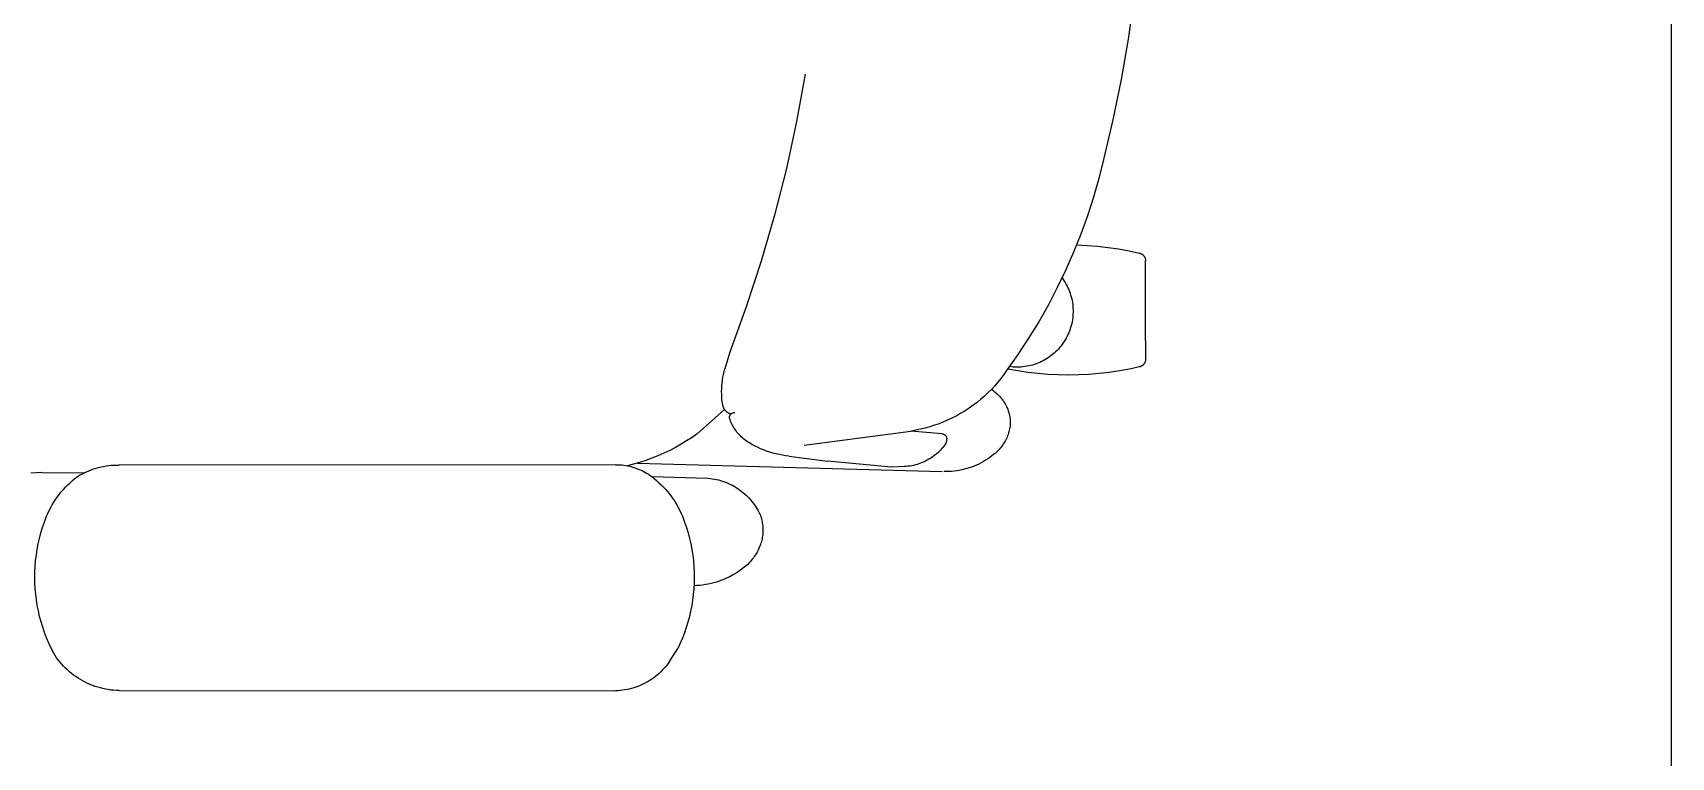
# Model space of a CAD drawing. Header units: inches. Extents: x 4 to 2210, y 3 to 2073.
# Drawn here: x 1341.92 to 1363.11, y 1866.86 to 1876.23 of the extents above; entities that cross this region are included whole.
import ezdxf

# ---------------------------------------------------------------- set-up
doc = ezdxf.new("R2010")
doc.units = ezdxf.units.IN
doc.header["$MEASUREMENT"] = 0
doc.layers.add('Planon_construction', color=253, linetype='Continuous')
doc.layers.add('Planon_workspace', color=210, linetype='Continuous')

# ---------------------------------------------------------------- blocks, each defined once
blk = doc.blocks.new('8 person table')
at = {"layer": 'Planon_construction'}
for p, q in [((921.95, -985.08, 0), (920.48, -995.59, 0)), ((920.48, -995.59, 0), (918.68, -1006.05, 0)), ((836.99, -1004.67, 0), (834.75, -1016.9, 0)), ((918.68, -1006.05, 0), (916.56, -1016.45, 0)), ((834.75, -1016.9, 0), (832.11, -1029.06, 0)), ((916.56, -1016.45, 0), (914.13, -1026.77, 0)), ((832.11, -1029.06, 0), (829.05, -1041.11, 0)), ((914.13, -1026.77, 0), (912.9, -1031.66, 0)), ((912.9, -1031.66, 0), (911.51, -1036.5, 0)), ((911.51, -1036.5, 0), (909.96, -1041.29, 0)), ((829.05, -1041.11, 0), (825.58, -1053.06, 0)), ((909.96, -1041.29, 0), (908.25, -1046.03, 0)), ((908.25, -1046.03, 0), (906.39, -1050.7, 0)), ((906.39, -1050.7, 0), (904.36, -1055.31, 0)), ((907.14, -1048.86, 0), (909.87, -1048.98, 0)), ((909.87, -1048.98, 0), (912.6, -1049.19, 0)), ((912.6, -1049.19, 0), (915.32, -1049.49, 0)), ((915.32, -1049.49, 0), (918.03, -1049.88, 0)), ((918.03, -1049.88, 0), (920.72, -1050.37, 0)), ((920.72, -1050.37, 0), (923.4, -1050.95, 0)), ((825.58, -1053.06, 0), (821.72, -1064.88, 0)), ((923.4, -1050.95, 0), (923.46, -1050.96, 0)), ((923.46, -1050.96, 0), (923.53, -1050.98, 0)), ((923.53, -1050.98, 0), (923.6, -1051.01, 0)), ((923.6, -1051.01, 0), (923.67, -1051.03, 0)), ((923.67, -1051.03, 0), (923.74, -1051.06, 0)), ((923.74, -1051.06, 0), (923.8, -1051.09, 0)), ((923.8, -1051.09, 0), (923.87, -1051.12, 0)), ((923.87, -1051.12, 0), (923.93, -1051.15, 0)), ((923.93, -1051.15, 0), (923.99, -1051.19, 0)), ((923.99, -1051.19, 0), (924.05, -1051.22, 0)), ((924.05, -1051.22, 0), (924.11, -1051.26, 0)), ((924.11, -1051.26, 0), (924.17, -1051.31, 0)), ((924.17, -1051.31, 0), (924.23, -1051.35, 0)), ((924.23, -1051.35, 0), (924.28, -1051.4, 0)), ((924.28, -1051.4, 0), (924.34, -1051.44, 0)), ((924.34, -1051.44, 0), (924.39, -1051.49, 0)), ((924.39, -1051.49, 0), (924.44, -1051.54, 0)), ((924.44, -1051.54, 0), (924.49, -1051.6, 0)), ((924.49, -1051.6, 0), (924.53, -1051.65, 0)), ((924.53, -1051.65, 0), (924.58, -1051.71, 0)), ((924.58, -1051.71, 0), (924.62, -1051.77, 0)), ((924.62, -1051.77, 0), (924.66, -1051.82, 0)), ((924.66, -1051.82, 0), (924.7, -1051.89, 0)), ((924.7, -1051.89, 0), (924.73, -1051.95, 0)), ((924.73, -1051.95, 0), (924.77, -1052.01, 0)), ((924.77, -1052.01, 0), (924.8, -1052.07, 0)), ((924.8, -1052.07, 0), (924.83, -1052.14, 0)), ((924.83, -1052.14, 0), (924.86, -1052.21, 0)), ((924.86, -1052.21, 0), (924.88, -1052.27, 0)), ((924.88, -1052.27, 0), (924.91, -1052.34, 0)), ((924.91, -1052.34, 0), (924.93, -1052.41, 0)), ((924.93, -1052.41, 0), (924.95, -1052.48, 0)), ((924.95, -1052.48, 0), (924.96, -1052.55, 0)), ((924.96, -1052.55, 0), (924.97, -1052.62, 0)), ((924.97, -1052.62, 0), (924.99, -1052.69, 0)), ((924.99, -1052.69, 0), (924.99, -1052.76, 0)), ((924.99, -1052.76, 0), (925, -1052.83, 0)), ((925, -1052.83, 0), (925, -1052.9, 0)), ((925, -1052.9, 0), (925.01, -1052.97, 0)), ((925.01, -1073.55, 0), (925.01, -1052.97, 0)), ((904.36, -1055.31, 0), (902.18, -1059.85, 0)), ((903.4, -1057.36, 0), (903.7, -1057.76, 0)), ((903.7, -1057.76, 0), (903.97, -1058.18, 0)), ((903.97, -1058.18, 0), (904.23, -1058.6, 0)), ((904.23, -1058.6, 0), (904.48, -1059.04, 0)), ((904.48, -1059.04, 0), (904.71, -1059.48, 0)), ((902.18, -1059.85, 0), (899.86, -1064.32, 0)), ((904.71, -1059.48, 0), (904.93, -1059.93, 0)), ((904.93, -1059.93, 0), (905.13, -1060.39, 0)), ((905.13, -1060.39, 0), (905.31, -1060.85, 0)), ((905.31, -1060.85, 0), (905.48, -1061.32, 0)), ((905.48, -1061.32, 0), (905.63, -1061.8, 0)), ((905.63, -1061.8, 0), (905.77, -1062.28, 0)), ((905.77, -1062.28, 0), (905.89, -1062.76, 0)), ((905.89, -1062.76, 0), (905.99, -1063.25, 0)), ((905.99, -1063.25, 0), (906.08, -1063.74, 0)), ((821.72, -1064.88, 0), (817.45, -1076.57, 0)), ((899.86, -1064.32, 0), (897.38, -1068.7, 0)), ((906.08, -1063.74, 0), (906.15, -1064.24, 0)), ((906.15, -1067.72, 0), (906.08, -1068.22, 0)), ((906.15, -1064.24, 0), (906.2, -1064.73, 0)), ((906.2, -1067.23, 0), (906.15, -1067.72, 0)), ((906.2, -1064.73, 0), (906.23, -1065.23, 0)), ((906.23, -1066.73, 0), (906.2, -1067.23, 0)), ((906.23, -1065.23, 0), (906.25, -1065.73, 0)), ((906.25, -1066.23, 0), (906.23, -1066.73, 0)), ((906.25, -1065.73, 0), (906.25, -1066.23, 0)), ((897.38, -1068.7, 0), (894.75, -1073, 0)), ((905.13, -1071.57, 0), (904.93, -1072.03, 0)), ((905.31, -1071.11, 0), (905.13, -1071.57, 0)), ((905.48, -1070.64, 0), (905.31, -1071.11, 0)), ((905.63, -1070.16, 0), (905.48, -1070.64, 0)), ((905.77, -1069.68, 0), (905.63, -1070.16, 0)), ((905.89, -1069.2, 0), (905.77, -1069.68, 0)), ((905.99, -1068.71, 0), (905.89, -1069.2, 0)), ((906.08, -1068.22, 0), (905.99, -1068.71, 0)), ((894.75, -1073, 0), (891.99, -1077.21, 0)), ((902.11, -1076.12, 0), (901.75, -1076.47, 0)), ((902.45, -1075.76, 0), (902.11, -1076.12, 0)), ((902.78, -1075.38, 0), (902.45, -1075.76, 0)), ((903.1, -1075, 0), (902.78, -1075.38, 0)), ((903.4, -1074.6, 0), (903.1, -1075, 0)), ((903.69, -1074.19, 0), (903.4, -1074.6, 0)), ((903.97, -1073.78, 0), (903.69, -1074.19, 0)), ((904.23, -1073.35, 0), (903.97, -1073.78, 0)), ((904.48, -1072.92, 0), (904.23, -1073.35, 0)), ((904.71, -1072.48, 0), (904.48, -1072.92, 0)), ((904.93, -1072.03, 0), (904.71, -1072.48, 0)), ((925.01, -1073.55, 0), (925.01, -1078.37, 0)), ((817.45, -1076.57, 0), (816.17, -1080.88, 0)), ((891.99, -1077.21, 0), (889.08, -1081.32, 0)), ((890.3, -1080.38, 0), (889.81, -1080.32, 0)), ((890.8, -1080.42, 0), (890.3, -1080.38, 0)), ((891.3, -1080.45, 0), (890.8, -1080.42, 0)), ((891.8, -1080.45, 0), (891.3, -1080.45, 0)), ((892.3, -1080.44, 0), (891.8, -1080.45, 0)), ((892.8, -1080.42, 0), (892.3, -1080.44, 0)), ((893.29, -1080.37, 0), (892.8, -1080.42, 0)), ((893.79, -1080.31, 0), (893.29, -1080.37, 0)), ((894.28, -1080.24, 0), (893.79, -1080.31, 0)), ((894.77, -1080.14, 0), (894.28, -1080.24, 0)), ((895.26, -1080.03, 0), (894.77, -1080.14, 0)), ((895.74, -1079.9, 0), (895.26, -1080.03, 0)), ((896.22, -1079.76, 0), (895.74, -1079.9, 0)), ((896.69, -1079.59, 0), (896.22, -1079.76, 0)), ((897.16, -1079.42, 0), (896.69, -1079.59, 0)), ((897.62, -1079.22, 0), (897.16, -1079.42, 0)), ((898.07, -1079.01, 0), (897.62, -1079.22, 0)), ((898.52, -1078.79, 0), (898.07, -1079.01, 0)), ((898.95, -1078.55, 0), (898.52, -1078.79, 0)), ((899.38, -1078.29, 0), (898.95, -1078.55, 0)), ((899.8, -1078.02, 0), (899.38, -1078.29, 0)), ((900.21, -1077.74, 0), (899.8, -1078.02, 0)), ((900.61, -1077.44, 0), (900.21, -1077.74, 0)), ((901, -1077.13, 0), (900.61, -1077.44, 0)), ((901.38, -1076.81, 0), (901, -1077.13, 0)), ((901.75, -1076.47, 0), (901.38, -1076.81, 0)), ((923.4, -1080.4, 0), (920.82, -1080.96, 0)), ((923.46, -1080.38, 0), (923.4, -1080.4, 0)), ((923.53, -1080.36, 0), (923.46, -1080.38, 0)), ((923.6, -1080.34, 0), (923.53, -1080.36, 0)), ((923.67, -1080.32, 0), (923.6, -1080.34, 0)), ((923.74, -1080.29, 0), (923.67, -1080.32, 0)), ((923.8, -1080.26, 0), (923.74, -1080.29, 0)), ((923.87, -1080.23, 0), (923.8, -1080.26, 0)), ((923.93, -1080.2, 0), (923.87, -1080.23, 0)), ((923.99, -1080.16, 0), (923.93, -1080.2, 0)), ((924.05, -1080.12, 0), (923.99, -1080.16, 0)), ((924.11, -1080.08, 0), (924.05, -1080.12, 0)), ((924.17, -1080.04, 0), (924.11, -1080.08, 0)), ((924.23, -1080, 0), (924.17, -1080.04, 0)), ((924.28, -1079.95, 0), (924.23, -1080, 0)), ((924.34, -1079.9, 0), (924.28, -1079.95, 0)), ((924.39, -1079.85, 0), (924.34, -1079.9, 0)), ((924.44, -1079.8, 0), (924.39, -1079.85, 0)), ((924.49, -1079.75, 0), (924.44, -1079.8, 0)), ((924.53, -1079.7, 0), (924.49, -1079.75, 0)), ((924.58, -1079.64, 0), (924.53, -1079.7, 0)), ((924.62, -1079.58, 0), (924.58, -1079.64, 0)), ((924.66, -1079.52, 0), (924.62, -1079.58, 0)), ((924.7, -1079.46, 0), (924.66, -1079.52, 0)), ((924.73, -1079.4, 0), (924.7, -1079.46, 0)), ((924.77, -1079.34, 0), (924.73, -1079.4, 0)), ((924.8, -1079.27, 0), (924.77, -1079.34, 0)), ((924.83, -1079.21, 0), (924.8, -1079.27, 0)), ((924.86, -1079.14, 0), (924.83, -1079.21, 0)), ((924.88, -1079.08, 0), (924.86, -1079.14, 0)), ((924.91, -1079.01, 0), (924.88, -1079.08, 0)), ((924.93, -1078.94, 0), (924.91, -1079.01, 0)), ((924.95, -1078.87, 0), (924.93, -1078.94, 0)), ((924.96, -1078.8, 0), (924.95, -1078.87, 0)), ((924.97, -1078.73, 0), (924.96, -1078.8, 0)), ((924.99, -1078.66, 0), (924.97, -1078.73, 0)), ((925, -1078.52, 0), (924.99, -1078.59, 0)), ((924.99, -1078.59, 0), (924.99, -1078.66, 0)), ((925.01, -1078.37, 0), (925, -1078.44, 0)), ((925, -1078.44, 0), (925, -1078.52, 0)), ((815.43, -1085.25, 0), (815.5, -1084.51, 0)), ((815.5, -1084.51, 0), (815.59, -1083.78, 0)), ((815.59, -1083.78, 0), (815.7, -1083.05, 0)), ((815.7, -1083.05, 0), (815.83, -1082.32, 0)), ((815.83, -1082.32, 0), (815.99, -1081.59, 0)), ((815.99, -1081.59, 0), (816.17, -1080.88, 0)), ((886.82, -1084.33, 0), (885.99, -1085.28, 0)), ((887.61, -1083.35, 0), (886.82, -1084.33, 0)), ((888.36, -1082.35, 0), (887.61, -1083.35, 0)), ((889.08, -1081.32, 0), (888.36, -1082.35, 0)), ((891.94, -1081.43, 0), (889.35, -1080.96, 0)), ((894.55, -1081.82, 0), (891.94, -1081.43, 0)), ((897.18, -1082.12, 0), (894.55, -1081.82, 0)), ((899.81, -1082.34, 0), (897.18, -1082.12, 0)), ((902.44, -1082.47, 0), (899.81, -1082.34, 0)), ((905.08, -1082.51, 0), (902.44, -1082.47, 0)), ((907.72, -1082.47, 0), (905.08, -1082.51, 0)), ((910.36, -1082.34, 0), (907.72, -1082.47, 0)), ((912.99, -1082.12, 0), (910.36, -1082.34, 0)), ((915.61, -1081.82, 0), (912.99, -1082.12, 0)), ((918.22, -1081.43, 0), (915.61, -1081.82, 0)), ((920.82, -1080.96, 0), (918.22, -1081.43, 0)), ((815.37, -1086.73, 0), (815.39, -1085.99, 0)), ((815.38, -1087.47, 0), (815.37, -1086.73, 0)), ((815.41, -1088.21, 0), (815.38, -1087.47, 0)), ((815.39, -1085.99, 0), (815.43, -1085.25, 0)), ((815.46, -1088.95, 0), (815.41, -1088.21, 0)), ((815.74, -1090.63, 0), (815.46, -1088.95, 0)), ((882.39, -1088.77, 0), (881.42, -1089.56, 0)), ((883.34, -1087.94, 0), (882.39, -1088.77, 0)), ((884.25, -1087.09, 0), (883.34, -1087.94, 0)), ((885.14, -1086.2, 0), (884.25, -1087.09, 0)), ((885.99, -1085.28, 0), (885.14, -1086.2, 0)), ((885.16, -1086.17, 0), (885.48, -1086.4, 0)), ((885.48, -1086.4, 0), (885.8, -1086.64, 0)), ((885.8, -1086.64, 0), (886.11, -1086.89, 0)), ((886.11, -1086.89, 0), (886.4, -1087.16, 0)), ((886.4, -1087.16, 0), (886.69, -1087.43, 0)), ((886.69, -1087.43, 0), (886.97, -1087.71, 0)), ((886.97, -1087.71, 0), (887.24, -1088, 0)), ((887.24, -1088, 0), (887.5, -1088.3, 0)), ((887.5, -1088.3, 0), (887.75, -1088.6, 0)), ((887.75, -1088.6, 0), (887.99, -1088.92, 0)), ((887.99, -1088.92, 0), (888.22, -1089.24, 0)), ((809.08, -1097.66, 0), (816.15, -1091.44, 0)), ((815.77, -1090.72, 0), (815.74, -1090.62, 0)), ((815.81, -1090.82, 0), (815.77, -1090.72, 0)), ((815.85, -1090.92, 0), (815.81, -1090.82, 0)), ((815.9, -1091.01, 0), (815.85, -1090.92, 0)), ((815.94, -1091.11, 0), (815.9, -1091.01, 0)), ((815.99, -1091.2, 0), (815.94, -1091.11, 0)), ((816.05, -1091.29, 0), (815.99, -1091.2, 0)), ((816.11, -1091.38, 0), (816.05, -1091.29, 0)), ((816.17, -1091.46, 0), (816.11, -1091.38, 0)), ((816.23, -1091.55, 0), (816.17, -1091.46, 0)), ((816.29, -1091.63, 0), (816.23, -1091.55, 0)), ((816.36, -1091.71, 0), (816.29, -1091.63, 0)), ((816.43, -1091.79, 0), (816.36, -1091.71, 0)), ((816.51, -1091.86, 0), (816.43, -1091.79, 0)), ((816.59, -1091.93, 0), (816.51, -1091.86, 0)), ((816.66, -1092, 0), (816.59, -1091.93, 0)), ((816.75, -1092.07, 0), (816.66, -1092, 0)), ((816.83, -1092.14, 0), (816.75, -1092.07, 0)), ((816.92, -1092.2, 0), (816.83, -1092.14, 0)), ((817, -1092.25, 0), (816.92, -1092.2, 0)), ((817.09, -1092.31, 0), (817, -1092.25, 0)), ((817.18, -1092.36, 0), (817.09, -1092.31, 0)), ((817.28, -1092.41, 0), (817.18, -1092.36, 0)), ((817.37, -1092.46, 0), (817.28, -1092.41, 0)), ((817.47, -1092.5, 0), (817.37, -1092.46, 0)), ((817.44, -1093.22, 0), (817.45, -1093.18, 0)), ((817.45, -1093.18, 0), (817.46, -1093.13, 0)), ((817.46, -1093.13, 0), (817.47, -1093.09, 0)), ((817.57, -1092.54, 0), (817.47, -1092.5, 0)), ((817.47, -1093.09, 0), (817.49, -1093.04, 0)), ((817.49, -1093.04, 0), (817.51, -1093, 0)), ((817.51, -1093, 0), (817.53, -1092.96, 0)), ((817.53, -1092.96, 0), (817.55, -1092.92, 0)), ((817.55, -1092.92, 0), (817.57, -1092.87, 0)), ((817.67, -1092.57, 0), (817.57, -1092.54, 0)), ((817.57, -1092.87, 0), (817.59, -1092.83, 0)), ((817.59, -1092.83, 0), (817.62, -1092.79, 0)), ((817.62, -1092.79, 0), (817.64, -1092.76, 0)), ((817.64, -1092.76, 0), (817.67, -1092.72, 0)), ((817.77, -1092.6, 0), (817.67, -1092.57, 0)), ((817.67, -1092.72, 0), (817.7, -1092.68, 0)), ((817.7, -1092.68, 0), (817.73, -1092.64, 0)), ((817.73, -1092.64, 0), (817.76, -1092.61, 0)), ((817.76, -1092.61, 0), (817.79, -1092.58, 0)), ((817.79, -1092.58, 0), (817.83, -1092.54, 0)), ((817.83, -1092.54, 0), (817.86, -1092.51, 0)), ((817.86, -1092.51, 0), (817.9, -1092.48, 0)), ((817.9, -1092.48, 0), (817.93, -1092.45, 0)), ((817.93, -1092.45, 0), (817.97, -1092.42, 0)), ((817.97, -1092.42, 0), (818.01, -1092.4, 0)), ((818.01, -1092.4, 0), (818.05, -1092.37, 0)), ((818.05, -1092.37, 0), (818.09, -1092.35, 0)), ((818.09, -1092.35, 0), (818.13, -1092.33, 0)), ((818.13, -1092.33, 0), (818.17, -1092.3, 0)), ((818.17, -1092.3, 0), (818.22, -1092.28, 0)), ((818.22, -1092.28, 0), (818.26, -1092.27, 0)), ((818.26, -1092.27, 0), (818.3, -1092.25, 0)), ((818.3, -1092.25, 0), (818.35, -1092.23, 0)), ((818.35, -1092.23, 0), (818.39, -1092.22, 0)), ((818.39, -1092.22, 0), (818.44, -1092.21, 0)), ((818.44, -1092.21, 0), (818.48, -1092.2, 0)), ((818.48, -1092.2, 0), (818.53, -1092.19, 0)), ((818.53, -1092.19, 0), (818.58, -1092.18, 0)), ((818.58, -1092.18, 0), (818.62, -1092.18, 0)), ((818.62, -1092.18, 0), (818.67, -1092.17, 0)), ((818.67, -1092.17, 0), (818.72, -1092.17, 0)), ((818.72, -1092.17, 0), (818.76, -1092.17, 0)), ((876.17, -1093.01, 0), (875.06, -1093.58, 0)), ((877.27, -1092.39, 0), (876.17, -1093.01, 0)), ((878.34, -1091.74, 0), (877.27, -1092.39, 0)), ((879.39, -1091.05, 0), (878.34, -1091.74, 0)), ((880.42, -1090.32, 0), (879.39, -1091.05, 0)), ((881.42, -1089.56, 0), (880.42, -1090.32, 0)), ((888.22, -1089.24, 0), (888.44, -1089.57, 0)), ((888.44, -1089.57, 0), (888.65, -1089.91, 0)), ((888.65, -1089.91, 0), (888.84, -1090.26, 0)), ((888.84, -1090.26, 0), (889.03, -1090.61, 0)), ((889.03, -1090.61, 0), (889.16, -1090.88, 0)), ((889.16, -1090.88, 0), (889.28, -1091.16, 0)), ((889.28, -1091.16, 0), (889.39, -1091.44, 0)), ((889.39, -1091.44, 0), (889.5, -1091.72, 0)), ((889.5, -1091.72, 0), (889.59, -1092.01, 0)), ((889.59, -1092.01, 0), (889.68, -1092.3, 0)), ((889.68, -1092.3, 0), (889.75, -1092.59, 0)), ((889.75, -1092.59, 0), (889.82, -1092.89, 0)), ((889.82, -1092.89, 0), (889.87, -1093.18, 0)), ((889.87, -1093.18, 0), (889.92, -1093.48, 0)), ((817.4, -1093.46, 0), (817.41, -1093.41, 0)), ((817.4, -1093.5, 0), (817.4, -1093.46, 0)), ((817.4, -1093.55, 0), (817.4, -1093.5, 0)), ((817.4, -1093.6, 0), (817.4, -1093.55, 0)), ((817.4, -1093.64, 0), (817.4, -1093.6, 0)), ((817.54, -1094.03, 0), (817.4, -1093.64, 0)), ((817.41, -1093.36, 0), (817.42, -1093.32, 0)), ((817.41, -1093.41, 0), (817.41, -1093.36, 0)), ((817.42, -1093.32, 0), (817.43, -1093.27, 0)), ((817.43, -1093.27, 0), (817.44, -1093.22, 0)), ((817.69, -1094.41, 0), (817.54, -1094.03, 0)), ((817.85, -1094.79, 0), (817.69, -1094.41, 0)), ((818.03, -1095.16, 0), (817.85, -1094.79, 0)), ((818.22, -1095.52, 0), (818.03, -1095.16, 0)), ((818.42, -1095.88, 0), (818.22, -1095.52, 0)), ((818.63, -1096.23, 0), (818.42, -1095.88, 0)), ((818.85, -1096.58, 0), (818.63, -1096.23, 0)), ((819.09, -1096.91, 0), (818.85, -1096.58, 0)), ((819.34, -1097.24, 0), (819.09, -1096.91, 0)), ((819.59, -1097.56, 0), (819.34, -1097.24, 0)), ((836.74, -1100.65, 0), (864.32, -1096.97, 0)), ((865.56, -1096.76, 0), (864.32, -1096.97, 0)), ((872.43, -1097.72, 0), (864.32, -1096.97, 0)), ((866.79, -1096.51, 0), (865.56, -1096.76, 0)), ((868.01, -1096.21, 0), (866.79, -1096.51, 0)), ((869.22, -1095.88, 0), (868.01, -1096.21, 0)), ((870.42, -1095.5, 0), (869.22, -1095.88, 0)), ((871.6, -1095.08, 0), (870.42, -1095.5, 0)), ((872.77, -1094.62, 0), (871.6, -1095.08, 0)), ((873.92, -1094.12, 0), (872.77, -1094.62, 0)), ((875.06, -1093.58, 0), (873.92, -1094.12, 0)), ((889.66, -1097.14, 0), (889.56, -1097.5, 0)), ((889.75, -1096.77, 0), (889.66, -1097.14, 0)), ((889.83, -1096.41, 0), (889.75, -1096.77, 0)), ((889.9, -1096.03, 0), (889.83, -1096.41, 0)), ((889.95, -1095.66, 0), (889.9, -1096.03, 0)), ((889.92, -1093.48, 0), (889.96, -1093.78, 0)), ((889.99, -1095.29, 0), (889.95, -1095.66, 0)), ((889.96, -1093.78, 0), (889.98, -1094.08, 0)), ((889.98, -1094.08, 0), (890, -1094.38, 0)), ((890, -1094.99, 0), (889.99, -1095.29, 0)), ((890, -1094.38, 0), (890.01, -1094.69, 0)), ((890.01, -1094.69, 0), (890, -1094.99, 0)), ((803.42, -1101.22, 0), (801.93, -1101.99, 0)), ((804.88, -1100.4, 0), (803.42, -1101.22, 0)), ((806.31, -1099.53, 0), (804.88, -1100.4, 0)), ((807.71, -1098.62, 0), (806.31, -1099.53, 0)), ((809.08, -1097.66, 0), (807.71, -1098.62, 0)), ((819.86, -1097.87, 0), (819.59, -1097.56, 0)), ((820.14, -1098.17, 0), (819.86, -1097.87, 0)), ((820.43, -1098.46, 0), (820.14, -1098.17, 0)), ((820.73, -1098.74, 0), (820.43, -1098.46, 0)), ((821.04, -1099, 0), (820.73, -1098.74, 0)), ((821.36, -1099.26, 0), (821.04, -1099, 0)), ((821.69, -1099.51, 0), (821.36, -1099.26, 0)), ((822.02, -1099.75, 0), (821.69, -1099.51, 0)), ((822.37, -1099.97, 0), (822.02, -1099.75, 0)), ((823.11, -1100.4, 0), (822.37, -1099.97, 0)), ((823.86, -1100.81, 0), (823.11, -1100.4, 0)), ((824.63, -1101.19, 0), (823.86, -1100.81, 0)), ((825.41, -1101.54, 0), (824.63, -1101.19, 0)), ((826.2, -1101.86, 0), (825.41, -1101.54, 0)), ((872.26, -1101.58, 0), (871.94, -1101.93, 0)), ((872.57, -1101.22, 0), (872.26, -1101.58, 0)), ((872.43, -1097.72, 0), (872.47, -1097.72, 0)), ((872.47, -1097.72, 0), (872.51, -1097.73, 0)), ((872.51, -1097.73, 0), (872.55, -1097.73, 0)), ((872.55, -1097.73, 0), (872.59, -1097.74, 0)), ((872.87, -1100.85, 0), (872.57, -1101.22, 0)), ((872.59, -1097.74, 0), (872.63, -1097.75, 0)), ((872.63, -1097.75, 0), (872.67, -1097.76, 0)), ((872.67, -1097.76, 0), (872.71, -1097.77, 0)), ((872.71, -1097.77, 0), (872.75, -1097.78, 0)), ((872.75, -1097.78, 0), (872.79, -1097.8, 0)), ((872.79, -1097.8, 0), (872.83, -1097.81, 0)), ((872.83, -1097.81, 0), (872.87, -1097.83, 0)), ((872.87, -1097.83, 0), (872.9, -1097.85, 0)), ((873.15, -1100.47, 0), (872.87, -1100.85, 0)), ((872.9, -1097.85, 0), (872.94, -1097.87, 0)), ((872.94, -1097.87, 0), (872.98, -1097.89, 0)), ((872.98, -1097.89, 0), (873.01, -1097.91, 0)), ((873.01, -1097.91, 0), (873.05, -1097.93, 0)), ((873.05, -1097.93, 0), (873.08, -1097.96, 0)), ((873.08, -1097.96, 0), (873.11, -1097.98, 0)), ((873.11, -1097.98, 0), (873.14, -1098.01, 0)), ((873.14, -1098.01, 0), (873.18, -1098.04, 0)), ((873.2, -1100.39, 0), (873.15, -1100.47, 0)), ((873.18, -1098.04, 0), (873.21, -1098.07, 0)), ((873.24, -1100.32, 0), (873.2, -1100.39, 0)), ((873.21, -1098.07, 0), (873.23, -1098.1, 0)), ((873.23, -1098.1, 0), (873.26, -1098.13, 0)), ((873.29, -1100.24, 0), (873.24, -1100.32, 0)), ((873.26, -1098.13, 0), (873.29, -1098.16, 0)), ((873.29, -1098.16, 0), (873.32, -1098.19, 0)), ((873.32, -1100.16, 0), (873.29, -1100.24, 0)), ((873.32, -1098.19, 0), (873.34, -1098.22, 0)), ((873.36, -1100.07, 0), (873.32, -1100.16, 0)), ((873.34, -1098.22, 0), (873.36, -1098.26, 0)), ((873.36, -1098.26, 0), (873.39, -1098.29, 0)), ((873.39, -1099.99, 0), (873.36, -1100.07, 0)), ((873.39, -1098.29, 0), (873.41, -1098.33, 0)), ((873.42, -1099.91, 0), (873.39, -1099.99, 0)), ((873.41, -1098.33, 0), (873.43, -1098.37, 0)), ((873.45, -1099.82, 0), (873.42, -1099.91, 0)), ((873.43, -1098.37, 0), (873.45, -1098.4, 0)), ((873.45, -1098.4, 0), (873.46, -1098.44, 0)), ((873.48, -1099.74, 0), (873.45, -1099.82, 0)), ((873.46, -1098.44, 0), (873.48, -1098.48, 0)), ((873.48, -1098.48, 0), (873.49, -1098.52, 0)), ((873.5, -1099.65, 0), (873.48, -1099.74, 0)), ((873.49, -1098.52, 0), (873.51, -1098.56, 0)), ((873.52, -1099.56, 0), (873.5, -1099.65, 0)), ((873.51, -1098.56, 0), (873.52, -1098.6, 0)), ((873.52, -1098.6, 0), (873.53, -1098.64, 0)), ((873.53, -1099.47, 0), (873.52, -1099.56, 0)), ((873.53, -1098.64, 0), (873.54, -1098.68, 0)), ((873.55, -1099.38, 0), (873.53, -1099.47, 0)), ((873.54, -1098.68, 0), (873.55, -1098.72, 0)), ((873.55, -1098.72, 0), (873.56, -1098.76, 0)), ((873.56, -1099.3, 0), (873.55, -1099.38, 0)), ((873.56, -1098.76, 0), (873.56, -1098.85, 0)), ((873.56, -1098.85, 0), (873.57, -1098.94, 0)), ((873.57, -1099.12, 0), (873.56, -1099.21, 0)), ((873.56, -1099.21, 0), (873.56, -1099.3, 0)), ((873.57, -1098.94, 0), (873.57, -1099.03, 0)), ((873.57, -1099.03, 0), (873.57, -1099.12, 0)), ((887.41, -1101.43, 0), (887.16, -1101.72, 0)), ((887.65, -1101.14, 0), (887.41, -1101.43, 0)), ((887.88, -1100.84, 0), (887.65, -1101.14, 0)), ((888.1, -1100.54, 0), (887.88, -1100.84, 0)), ((888.3, -1100.22, 0), (888.1, -1100.54, 0)), ((888.5, -1099.9, 0), (888.3, -1100.22, 0)), ((888.69, -1099.58, 0), (888.5, -1099.9, 0)), ((888.86, -1099.24, 0), (888.69, -1099.58, 0)), ((889.02, -1098.9, 0), (888.86, -1099.24, 0)), ((889.17, -1098.56, 0), (889.02, -1098.9, 0)), ((889.31, -1098.21, 0), (889.17, -1098.56, 0)), ((889.44, -1097.86, 0), (889.31, -1098.21, 0)), ((889.56, -1097.5, 0), (889.44, -1097.86, 0)), ((656.87, -1105.9, 0), (657.54, -1105.84, 0)), ((657.54, -1105.84, 0), (658.2, -1105.79, 0)), ((658.2, -1105.79, 0), (658.87, -1105.77, 0)), ((658.87, -1105.77, 0), (659.54, -1105.77, 0)), ((788, -1105.69, 0), (659.54, -1105.77, 0)), ((788, -1105.69, 0), (788.53, -1105.69, 0)), ((788.53, -1105.69, 0), (789.05, -1105.72, 0)), ((789.05, -1105.72, 0), (789.57, -1105.76, 0)), ((789.57, -1105.76, 0), (790.09, -1105.82, 0)), ((790.09, -1105.82, 0), (790.61, -1105.89, 0)), ((790.61, -1105.89, 0), (791.13, -1105.99, 0)), ((792.57, -1105.54, 0), (790.94, -1105.95, 0)), ((794.17, -1105.08, 0), (792.57, -1105.54, 0)), ((793.54, -1105.27, 0), (872.36, -1107.45, 0)), ((795.77, -1104.57, 0), (794.17, -1105.08, 0)), ((797.34, -1104, 0), (795.77, -1104.57, 0)), ((798.89, -1103.38, 0), (797.34, -1104, 0)), ((800.43, -1102.71, 0), (798.89, -1103.38, 0)), ((801.93, -1101.99, 0), (800.43, -1102.71, 0)), ((827.01, -1102.16, 0), (826.2, -1101.86, 0)), ((827.82, -1102.43, 0), (827.01, -1102.16, 0)), ((828.64, -1102.67, 0), (827.82, -1102.43, 0)), ((829.47, -1102.89, 0), (828.64, -1102.67, 0)), ((830.31, -1103.07, 0), (829.47, -1102.89, 0)), ((831.15, -1103.23, 0), (830.31, -1103.07, 0)), ((832, -1103.36, 0), (831.15, -1103.23, 0)), ((832.85, -1103.46, 0), (832, -1103.36, 0)), ((832.85, -1103.46, 0), (842.71, -1104.74, 0)), ((859.31, -1106.31, 0), (842.71, -1104.74, 0)), ((865.01, -1105.86, 0), (864.54, -1105.96, 0)), ((865.47, -1105.75, 0), (865.01, -1105.86, 0)), ((865.93, -1105.62, 0), (865.47, -1105.75, 0)), ((866.38, -1105.47, 0), (865.93, -1105.62, 0)), ((866.83, -1105.31, 0), (866.38, -1105.47, 0)), ((867.27, -1105.14, 0), (866.83, -1105.31, 0)), ((867.71, -1104.95, 0), (867.27, -1105.14, 0)), ((868.13, -1104.74, 0), (867.71, -1104.95, 0)), ((868.56, -1104.52, 0), (868.13, -1104.74, 0)), ((868.97, -1104.29, 0), (868.56, -1104.52, 0)), ((869.37, -1104.04, 0), (868.97, -1104.29, 0)), ((869.77, -1103.78, 0), (869.37, -1104.04, 0)), ((870.16, -1103.5, 0), (869.77, -1103.78, 0)), ((870.54, -1103.21, 0), (870.16, -1103.5, 0)), ((870.9, -1102.91, 0), (870.54, -1103.21, 0)), ((871.26, -1102.6, 0), (870.9, -1102.91, 0)), ((871.61, -1102.27, 0), (871.26, -1102.6, 0)), ((871.94, -1101.93, 0), (871.61, -1102.27, 0)), ((881.26, -1105.8, 0), (880.65, -1106.06, 0)), ((881.87, -1105.52, 0), (881.26, -1105.8, 0)), ((882.47, -1105.22, 0), (881.87, -1105.52, 0)), ((883.05, -1104.9, 0), (882.47, -1105.22, 0)), ((883.62, -1104.55, 0), (883.05, -1104.9, 0)), ((884.19, -1104.19, 0), (883.62, -1104.55, 0)), ((884.73, -1103.81, 0), (884.19, -1104.19, 0)), ((885.27, -1103.41, 0), (884.73, -1103.81, 0)), ((885.79, -1103, 0), (885.27, -1103.41, 0)), ((886.08, -1102.76, 0), (885.79, -1103, 0)), ((886.37, -1102.51, 0), (886.08, -1102.76, 0)), ((886.64, -1102.26, 0), (886.37, -1102.51, 0)), ((886.91, -1101.99, 0), (886.64, -1102.26, 0)), ((887.16, -1101.72, 0), (886.91, -1101.99, 0)), ((639.64, -1107.7, 0), (636.71, -1107.85, 0)), ((639.64, -1107.7, 0), (650.59, -1107.75, 0)), ((646.86, -1110.34, 0), (647.47, -1109.79, 0)), ((647.47, -1109.79, 0), (648.1, -1109.27, 0)), ((648.1, -1109.27, 0), (648.75, -1108.77, 0)), ((648.75, -1108.76, 0), (649.32, -1108.42, 0)), ((649.32, -1108.42, 0), (649.91, -1108.1, 0)), ((649.91, -1108.1, 0), (650.5, -1107.79, 0)), ((650.5, -1107.79, 0), (651.1, -1107.51, 0)), ((651.1, -1107.51, 0), (651.72, -1107.24, 0)), ((651.72, -1107.24, 0), (652.34, -1107, 0)), ((652.34, -1107, 0), (652.97, -1106.78, 0)), ((652.97, -1106.78, 0), (653.61, -1106.58, 0)), ((653.61, -1106.58, 0), (654.25, -1106.4, 0)), ((654.25, -1106.4, 0), (654.9, -1106.24, 0)), ((654.9, -1106.24, 0), (655.55, -1106.11, 0)), ((655.55, -1106.11, 0), (656.21, -1105.99, 0)), ((656.21, -1105.99, 0), (656.87, -1105.9, 0)), ((791.13, -1105.99, 0), (791.64, -1106.1, 0)), ((791.64, -1106.1, 0), (792.14, -1106.23, 0)), ((792.14, -1106.23, 0), (792.65, -1106.38, 0)), ((792.65, -1106.38, 0), (793.14, -1106.54, 0)), ((793.14, -1106.54, 0), (793.64, -1106.72, 0)), ((793.64, -1106.72, 0), (794.12, -1106.92, 0)), ((794.12, -1106.92, 0), (794.6, -1107.14, 0)), ((794.6, -1107.14, 0), (795.07, -1107.37, 0)), ((795.07, -1107.37, 0), (795.53, -1107.62, 0)), ((795.53, -1107.62, 0), (795.98, -1107.88, 0)), ((795.98, -1107.88, 0), (796.42, -1108.16, 0)), ((796.42, -1108.16, 0), (796.86, -1108.46, 0)), ((796.86, -1108.46, 0), (797.28, -1108.76, 0)), ((797.28, -1108.76, 0), (811.82, -1109.19, 0)), ((797.28, -1108.77, 0), (797.93, -1109.27, 0)), ((797.93, -1109.27, 0), (798.56, -1109.79, 0)), ((798.56, -1109.79, 0), (799.17, -1110.34, 0)), ((811.82, -1109.19, 0), (812.37, -1109.25, 0)), ((812.37, -1109.25, 0), (812.91, -1109.32, 0)), ((812.91, -1109.32, 0), (813.46, -1109.4, 0)), ((813.46, -1109.4, 0), (814, -1109.51, 0)), ((814, -1109.51, 0), (814.54, -1109.64, 0)), ((814.54, -1109.64, 0), (815.07, -1109.78, 0)), ((815.07, -1109.78, 0), (815.6, -1109.94, 0)), ((815.6, -1109.94, 0), (816.12, -1110.12, 0)), ((816.12, -1110.12, 0), (816.63, -1110.32, 0)), ((862.66, -1106.18, 0), (859.31, -1106.31, 0)), ((863.13, -1106.15, 0), (862.66, -1106.18, 0)), ((863.6, -1106.1, 0), (863.13, -1106.15, 0)), ((864.07, -1106.04, 0), (863.6, -1106.1, 0)), ((864.54, -1105.96, 0), (864.07, -1106.04, 0)), ((873.49, -1107.46, 0), (872.82, -1107.45, 0)), ((874.15, -1107.44, 0), (873.49, -1107.46, 0)), ((874.82, -1107.41, 0), (874.15, -1107.44, 0)), ((875.49, -1107.35, 0), (874.82, -1107.41, 0)), ((876.15, -1107.27, 0), (875.49, -1107.35, 0)), ((876.81, -1107.16, 0), (876.15, -1107.27, 0)), ((877.46, -1107.03, 0), (876.81, -1107.16, 0)), ((878.11, -1106.88, 0), (877.46, -1107.03, 0)), ((878.76, -1106.71, 0), (878.11, -1106.88, 0)), ((879.39, -1106.51, 0), (878.76, -1106.71, 0)), ((880.03, -1106.3, 0), (879.39, -1106.51, 0)), ((880.65, -1106.06, 0), (880.03, -1106.3, 0)), ((643.12, -1114.68, 0), (643.59, -1114.01, 0)), ((643.59, -1114.01, 0), (644.08, -1113.35, 0)), ((644.08, -1113.35, 0), (644.6, -1112.71, 0)), ((644.6, -1112.71, 0), (645.13, -1112.09, 0)), ((645.13, -1112.09, 0), (645.69, -1111.49, 0)), ((645.69, -1111.49, 0), (646.26, -1110.9, 0)), ((646.26, -1110.9, 0), (646.86, -1110.34, 0)), ((799.17, -1110.34, 0), (799.77, -1110.9, 0)), ((799.77, -1110.9, 0), (800.34, -1111.49, 0)), ((800.34, -1111.49, 0), (800.9, -1112.09, 0)), ((800.9, -1112.09, 0), (801.43, -1112.71, 0)), ((801.43, -1112.71, 0), (801.95, -1113.35, 0)), ((801.95, -1113.35, 0), (802.44, -1114.01, 0)), ((802.44, -1114.01, 0), (802.91, -1114.68, 0)), ((816.63, -1110.32, 0), (817.14, -1110.54, 0)), ((817.14, -1110.54, 0), (817.64, -1110.77, 0)), ((817.64, -1110.77, 0), (818.14, -1111.02, 0)), ((818.14, -1111.02, 0), (818.62, -1111.28, 0)), ((818.62, -1111.28, 0), (819.1, -1111.56, 0)), ((819.1, -1111.56, 0), (819.56, -1111.86, 0)), ((819.56, -1111.86, 0), (820.01, -1112.17, 0)), ((820.01, -1112.17, 0), (820.46, -1112.5, 0)), ((820.46, -1112.5, 0), (820.89, -1112.85, 0)), ((820.89, -1112.85, 0), (821.31, -1113.2, 0)), ((821.31, -1113.2, 0), (821.72, -1113.58, 0)), ((821.72, -1113.58, 0), (822.11, -1113.96, 0)), ((822.11, -1113.96, 0), (822.49, -1114.36, 0)), ((822.49, -1114.36, 0), (822.86, -1114.77, 0)), ((640.81, -1119.02, 0), (641.13, -1118.27, 0)), ((641.13, -1118.27, 0), (641.48, -1117.53, 0)), ((641.48, -1117.53, 0), (641.86, -1116.79, 0)), ((641.86, -1116.79, 0), (642.25, -1116.08, 0)), ((642.25, -1116.08, 0), (642.68, -1115.37, 0)), ((642.68, -1115.37, 0), (643.12, -1114.68, 0)), ((802.91, -1114.68, 0), (803.35, -1115.37, 0)), ((803.35, -1115.37, 0), (803.78, -1116.08, 0)), ((803.78, -1116.08, 0), (804.17, -1116.79, 0)), ((804.17, -1116.79, 0), (804.55, -1117.53, 0)), ((804.55, -1117.53, 0), (804.9, -1118.27, 0)), ((804.9, -1118.27, 0), (805.22, -1119.02, 0)), ((822.86, -1114.77, 0), (823.21, -1115.2, 0)), ((823.21, -1115.2, 0), (823.55, -1115.63, 0)), ((823.55, -1115.63, 0), (823.88, -1116.08, 0)), ((823.88, -1116.08, 0), (824.19, -1116.54, 0)), ((824.19, -1116.54, 0), (824.48, -1117, 0)), ((824.48, -1117, 0), (824.75, -1117.48, 0)), ((824.75, -1117.48, 0), (825.02, -1117.97, 0)), ((825.02, -1117.97, 0), (825.26, -1118.46, 0)), ((825.3, -1118.58, 0), (825.43, -1118.93, 0)), ((639.35, -1123.33, 0), (639.77, -1121.94, 0)), ((639.77, -1121.94, 0), (640.24, -1120.56, 0)), ((640.24, -1120.56, 0), (640.51, -1119.79, 0)), ((640.51, -1119.79, 0), (640.81, -1119.02, 0)), ((805.22, -1119.02, 0), (805.52, -1119.79, 0)), ((805.52, -1119.79, 0), (805.79, -1120.56, 0)), ((805.79, -1120.56, 0), (806.26, -1121.94, 0)), ((806.26, -1121.94, 0), (806.69, -1123.34, 0)), ((825.43, -1118.93, 0), (825.55, -1119.29, 0)), ((825.55, -1119.29, 0), (825.65, -1119.65, 0)), ((825.65, -1119.65, 0), (825.74, -1120.02, 0)), ((825.74, -1120.02, 0), (825.82, -1120.38, 0)), ((825.82, -1120.38, 0), (825.89, -1120.75, 0)), ((825.89, -1120.75, 0), (825.95, -1121.13, 0)), ((825.95, -1121.13, 0), (825.99, -1121.5, 0)), ((825.99, -1121.5, 0), (826.02, -1121.87, 0)), ((826.02, -1121.87, 0), (826.04, -1122.25, 0)), ((826.04, -1122.25, 0), (826.05, -1122.63, 0)), ((826.05, -1122.63, 0), (826.04, -1123, 0)), ((638.37, -1127.59, 0), (638.65, -1126.16, 0)), ((638.65, -1126.16, 0), (638.97, -1124.74, 0)), ((638.97, -1124.74, 0), (639.35, -1123.33, 0)), ((806.69, -1123.34, 0), (807.06, -1124.75, 0)), ((807.06, -1124.75, 0), (807.38, -1126.18, 0)), ((807.38, -1126.18, 0), (807.66, -1127.61, 0)), ((825.27, -1126.73, 0), (825.1, -1127.14, 0)), ((825.42, -1126.32, 0), (825.27, -1126.73, 0)), ((825.54, -1125.96, 0), (825.42, -1126.32, 0)), ((825.64, -1125.6, 0), (825.54, -1125.96, 0)), ((825.74, -1125.23, 0), (825.64, -1125.6, 0)), ((825.82, -1124.87, 0), (825.74, -1125.23, 0)), ((825.89, -1124.5, 0), (825.82, -1124.87, 0)), ((825.94, -1124.13, 0), (825.89, -1124.5, 0)), ((825.99, -1123.75, 0), (825.94, -1124.13, 0)), ((826.02, -1123.38, 0), (825.99, -1123.75, 0)), ((826.04, -1123, 0), (826.02, -1123.38, 0)), ((637.85, -1131.93, 0), (637.97, -1130.48, 0)), ((637.97, -1130.48, 0), (638.15, -1129.03, 0)), ((638.15, -1129.03, 0), (638.37, -1127.59, 0)), ((807.66, -1127.61, 0), (807.88, -1129.05, 0)), ((807.88, -1129.05, 0), (808.06, -1130.5, 0)), ((808.06, -1130.5, 0), (808.18, -1131.96, 0)), ((822.42, -1131.15, 0), (822.11, -1131.46, 0)), ((822.73, -1130.83, 0), (822.42, -1131.15, 0)), ((823.02, -1130.5, 0), (822.73, -1130.83, 0)), ((823.3, -1130.16, 0), (823.02, -1130.5, 0)), ((823.57, -1129.81, 0), (823.3, -1130.16, 0)), ((823.82, -1129.45, 0), (823.57, -1129.81, 0)), ((824.07, -1129.08, 0), (823.82, -1129.45, 0)), ((824.3, -1128.71, 0), (824.07, -1129.08, 0)), ((824.52, -1128.33, 0), (824.3, -1128.71, 0)), ((824.73, -1127.94, 0), (824.52, -1128.33, 0)), ((824.92, -1127.54, 0), (824.73, -1127.94, 0)), ((825.1, -1127.14, 0), (824.92, -1127.54, 0)), ((637.75, -1134.84, 0), (637.77, -1133.38, 0)), ((637.78, -1136.29, 0), (637.75, -1134.84, 0)), ((637.77, -1133.38, 0), (637.85, -1131.93, 0)), ((808.18, -1131.96, 0), (808.26, -1133.41, 0)), ((808.28, -1134.87, 0), (808.25, -1136.33, 0)), ((808.26, -1133.41, 0), (808.28, -1134.87, 0)), ((815.46, -1135.55, 0), (814.76, -1135.8, 0)), ((816.15, -1135.27, 0), (815.46, -1135.55, 0)), ((816.82, -1134.97, 0), (816.15, -1135.27, 0)), ((817.49, -1134.65, 0), (816.82, -1134.97, 0)), ((818.14, -1134.3, 0), (817.49, -1134.65, 0)), ((818.79, -1133.93, 0), (818.14, -1134.3, 0)), ((819.42, -1133.54, 0), (818.79, -1133.93, 0)), ((820.03, -1133.12, 0), (819.42, -1133.54, 0)), ((820.63, -1132.69, 0), (820.03, -1133.12, 0)), ((821.22, -1132.23, 0), (820.63, -1132.69, 0)), ((821.79, -1131.76, 0), (821.22, -1132.23, 0)), ((822.11, -1131.46, 0), (821.79, -1131.76, 0)), ((637.86, -1137.75, 0), (637.78, -1136.29, 0)), ((637.98, -1139.2, 0), (637.86, -1137.75, 0)), ((638.16, -1140.65, 0), (637.98, -1139.2, 0)), ((808.04, -1139.25, 0), (807.86, -1140.7, 0)), ((808.17, -1137.79, 0), (808.04, -1139.25, 0)), ((808.25, -1136.33, 0), (808.17, -1137.79, 0)), ((808.96, -1136.95, 0), (808.22, -1136.98, 0)), ((809.7, -1136.89, 0), (808.96, -1136.95, 0)), ((810.44, -1136.81, 0), (809.7, -1136.89, 0)), ((811.17, -1136.71, 0), (810.44, -1136.81, 0)), ((811.9, -1136.58, 0), (811.17, -1136.71, 0)), ((812.63, -1136.42, 0), (811.9, -1136.58, 0)), ((813.34, -1136.24, 0), (812.63, -1136.42, 0)), ((814.06, -1136.03, 0), (813.34, -1136.24, 0)), ((814.76, -1135.8, 0), (814.06, -1136.03, 0)), ((638.39, -1142.08, 0), (638.16, -1140.65, 0)), ((638.67, -1143.51, 0), (638.39, -1142.08, 0)), ((638.99, -1144.93, 0), (638.67, -1143.51, 0)), ((807.35, -1143.57, 0), (807.02, -1144.99, 0)), ((807.63, -1142.14, 0), (807.35, -1143.57, 0)), ((807.86, -1140.7, 0), (807.63, -1142.14, 0)), ((639.37, -1146.34, 0), (638.99, -1144.93, 0)), ((639.8, -1147.73, 0), (639.37, -1146.34, 0)), ((640.27, -1149.11, 0), (639.8, -1147.73, 0)), ((806.21, -1147.8, 0), (805.74, -1149.18, 0)), ((806.64, -1146.4, 0), (806.21, -1147.8, 0)), ((807.02, -1144.99, 0), (806.64, -1146.4, 0)), ((640.79, -1150.47, 0), (640.27, -1149.11, 0)), ((641.36, -1151.81, 0), (640.79, -1150.47, 0)), ((641.97, -1153.13, 0), (641.36, -1151.81, 0)), ((804.64, -1151.88, 0), (804.02, -1153.21, 0)), ((805.21, -1150.54, 0), (804.64, -1151.88, 0)), ((805.74, -1149.18, 0), (805.21, -1150.54, 0)), ((642.63, -1154.43, 0), (641.97, -1153.13, 0)), ((643, -1155.02, 0), (642.63, -1154.43, 0)), ((643.4, -1155.6, 0), (643, -1155.02, 0)), ((643.82, -1156.17, 0), (643.4, -1155.6, 0)), ((644.25, -1156.71, 0), (643.82, -1156.17, 0)), ((644.71, -1157.25, 0), (644.25, -1156.71, 0)), ((801.88, -1156.59, 0), (801.54, -1157.07, 0)), ((801.88, -1156.59, 0), (804.02, -1153.21, 0)), ((645.18, -1157.77, 0), (644.71, -1157.25, 0)), ((645.67, -1158.27, 0), (645.18, -1157.77, 0)), ((646.18, -1158.75, 0), (645.67, -1158.27, 0)), ((646.7, -1159.22, 0), (646.18, -1158.75, 0)), ((647.24, -1159.67, 0), (646.7, -1159.22, 0)), ((647.79, -1160.09, 0), (647.24, -1159.67, 0)), ((648.36, -1160.5, 0), (647.79, -1160.09, 0)), ((648.95, -1160.89, 0), (648.36, -1160.5, 0)), ((649.54, -1161.26, 0), (648.95, -1160.89, 0)), ((797.83, -1160.79, 0), (797.35, -1161.13, 0)), ((798.3, -1160.43, 0), (797.83, -1160.79, 0)), ((798.75, -1160.06, 0), (798.3, -1160.43, 0)), ((799.19, -1159.67, 0), (798.75, -1160.06, 0)), ((799.62, -1159.27, 0), (799.19, -1159.67, 0)), ((800.03, -1158.86, 0), (799.62, -1159.27, 0)), ((800.43, -1158.43, 0), (800.03, -1158.86, 0)), ((800.82, -1157.99, 0), (800.43, -1158.43, 0)), ((801.19, -1157.53, 0), (800.82, -1157.99, 0)), ((801.54, -1157.07, 0), (801.19, -1157.53, 0)), ((650.15, -1161.61, 0), (649.54, -1161.26, 0)), ((650.77, -1161.94, 0), (650.15, -1161.61, 0)), ((651.4, -1162.24, 0), (650.77, -1161.94, 0)), ((652.04, -1162.53, 0), (651.4, -1162.24, 0)), ((652.69, -1162.79, 0), (652.04, -1162.53, 0)), ((653.35, -1163.03, 0), (652.69, -1162.79, 0)), ((654.02, -1163.24, 0), (653.35, -1163.03, 0)), ((654.7, -1163.43, 0), (654.02, -1163.24, 0)), ((655.38, -1163.6, 0), (654.7, -1163.43, 0)), ((656.06, -1163.75, 0), (655.38, -1163.6, 0)), ((656.75, -1163.87, 0), (656.06, -1163.75, 0)), ((657.45, -1163.97, 0), (656.75, -1163.87, 0)), ((658.14, -1164.04, 0), (657.45, -1163.97, 0)), ((658.84, -1164.09, 0), (658.14, -1164.04, 0)), ((659.54, -1164.11, 0), (658.84, -1164.09, 0)), ((659.54, -1164.11, 0), (788.01, -1164.17, 0)), ((788.6, -1164.14, 0), (788.01, -1164.17, 0)), ((789.18, -1164.09, 0), (788.6, -1164.14, 0)), ((789.76, -1164.03, 0), (789.18, -1164.09, 0)), ((790.34, -1163.94, 0), (789.76, -1164.03, 0)), ((790.92, -1163.84, 0), (790.34, -1163.94, 0)), ((791.49, -1163.71, 0), (790.92, -1163.84, 0)), ((792.06, -1163.57, 0), (791.49, -1163.71, 0)), ((792.62, -1163.41, 0), (792.06, -1163.57, 0)), ((793.18, -1163.23, 0), (792.62, -1163.41, 0)), ((793.73, -1163.03, 0), (793.18, -1163.23, 0)), ((794.27, -1162.81, 0), (793.73, -1163.03, 0)), ((794.81, -1162.57, 0), (794.27, -1162.81, 0)), ((795.34, -1162.32, 0), (794.81, -1162.57, 0)), ((795.86, -1162.04, 0), (795.34, -1162.32, 0)), ((796.36, -1161.75, 0), (795.86, -1162.04, 0)), ((796.86, -1161.45, 0), (796.36, -1161.75, 0)), ((797.35, -1161.13, 0), (796.86, -1161.45, 0))]:
    blk.add_line(p, q, dxfattribs=at)

msp = doc.modelspace()

# ---------------------------------------------------------------- linework, layer by layer
at = {"layer": 'Planon_workspace'}
msp.add_lwpolyline([(1266.429, 2002.713), (1363.108, 2002.713), (1363.108, 1855.359), (1266.429, 1855.359)], close=True, dxfattribs=at)

# ---------------------------------------------------------------- block references
at = {"layer": 'Planon_construction', "xscale": 0.05, "yscale": 0.05, "zscale": 0.05}
msp.add_blockref('8 person table', (1310.061, 1925.93), dxfattribs=at)

doc.saveas('drawing.dxf')
